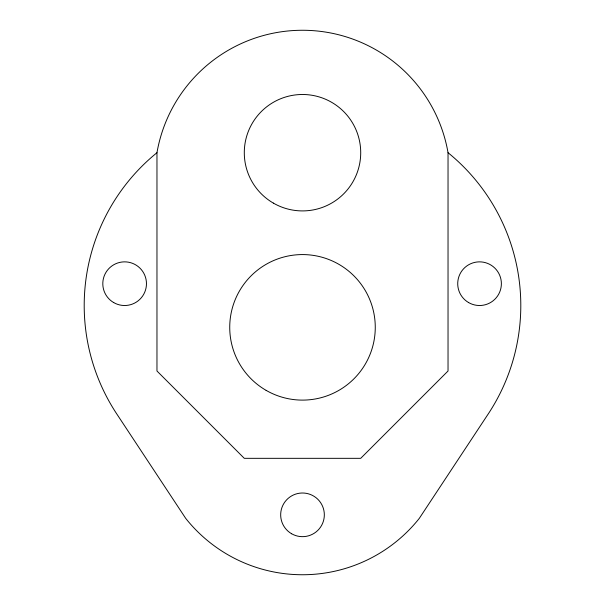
<?xml version="1.0" encoding="UTF-8"?>
<svg xmlns="http://www.w3.org/2000/svg" width="605" height="605" viewBox="0 0 605 605"><rect width="100%" height="100%" fill="white"/><g stroke="black" fill="none" stroke-linecap="round" stroke-linejoin="round"><path stroke-width="0.91" d="M448.033 152.702L448.033 371.001L360.716 458.325L244.284 458.325L156.967 371.001L156.967 152.702A147.711 147.711 0 0 1 448.033 152.702A196.837 196.837 0 0 1 487.244 415.438L419.318 518.341A149.17 149.17 0 0 1 185.682 518.341L117.756 415.438A196.837 196.837 0 0 1 156.967 152.702M266.117 390.361A72.766 72.766 0 0 0 375.266 327.343A72.766 72.766 0 0 0 266.117 264.325A72.766 72.766 0 0 0 266.117 390.361M273.392 203.114A58.216 58.216 0 0 0 360.716 152.702A58.216 58.216 0 0 0 273.392 102.29A58.216 58.216 0 0 0 273.392 203.114M291.587 533.739A21.833 21.833 0 0 0 324.333 514.832A21.833 21.833 0 0 0 291.587 495.926A21.833 21.833 0 0 0 291.587 533.739M468.633 302.591A21.833 21.833 0 0 0 501.379 283.685A21.833 21.833 0 0 0 468.633 264.778A21.833 21.833 0 0 0 468.633 302.591M113.717 302.591A21.833 21.833 0 0 0 146.463 283.685A21.833 21.833 0 0 0 113.717 264.778A21.833 21.833 0 0 0 113.717 302.591"/></g></svg>
